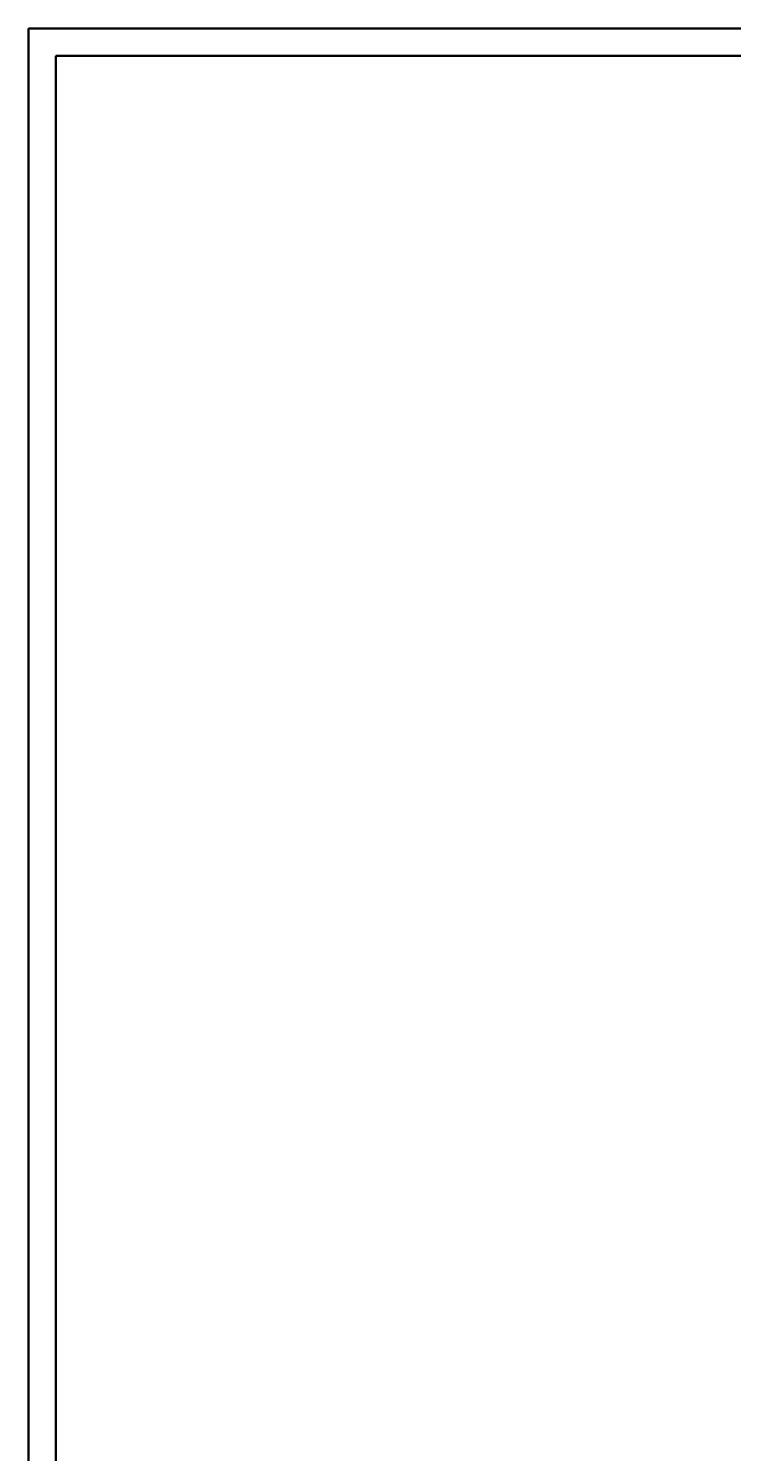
# Model space of a CAD drawing. Header units: millimetres. Extents: x 44692 to 659456, y -26273 to 96111.
# Drawn here: x 254920 to 257497, y 11590 to 16794 of the extents above; entities that cross this region are included whole.
import ezdxf

# ---------------------------------------------------------------- set-up
doc = ezdxf.new("R2010")
doc.units = ezdxf.units.MM
doc.header["$LTSCALE"] = 100
doc.layers.add('Paredes', color=7, linetype='Continuous', lineweight=50)

msp = doc.modelspace()

# ---------------------------------------------------------------- linework, layer by layer
at = {"layer": 'Paredes'}
for p, q in [((275015.568, 16794.452), (254920.343, 16794.452)), ((254920.343, 16794.452), (254920.343, 13250.828)), ((255020.343, 13250.828), (255020.343, 16694.452)), ((255020.343, 16694.452), (274915.568, 16694.452)), ((254920.343, 1250.828), (254920.343, 13250.828)), ((255020.343, 13250.828), (255020.343, 1250.828))]:
    msp.add_line(p, q, dxfattribs=at)

doc.saveas('drawing.dxf')
